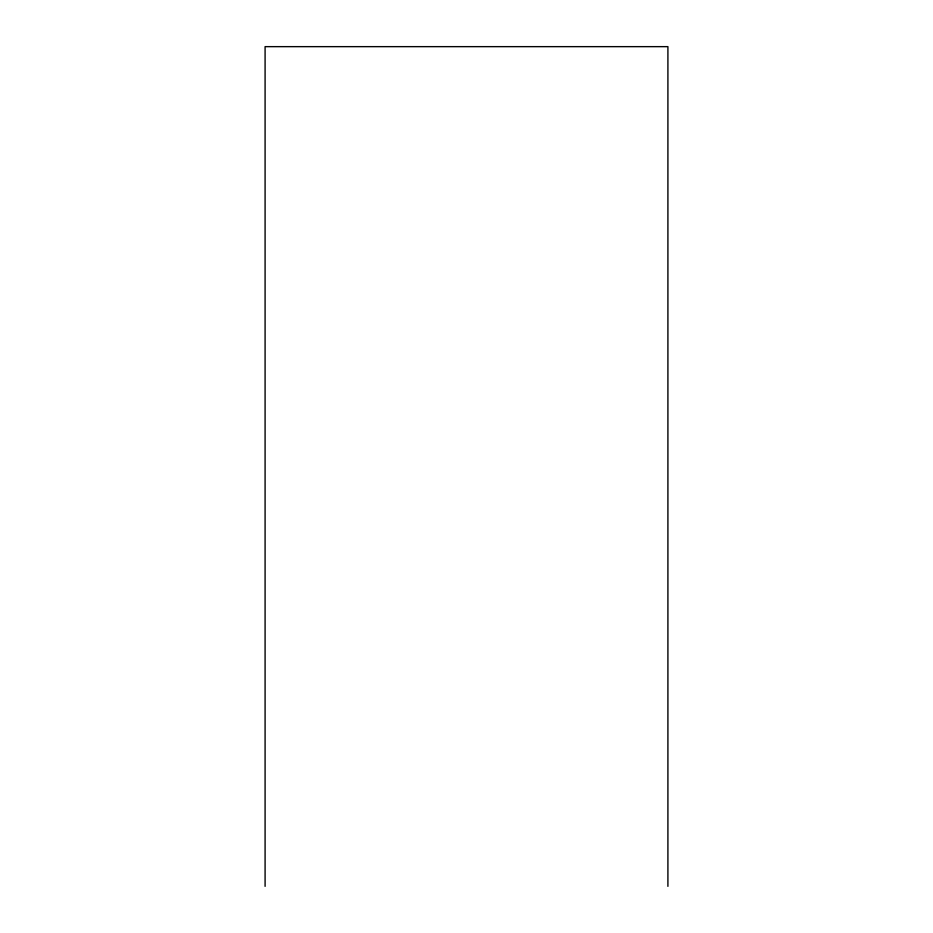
<?xml version="1.0" encoding="UTF-8"?>
<svg xmlns="http://www.w3.org/2000/svg" width="933" height="933" viewBox="0 0 933 933"><rect width="100%" height="100%" fill="white"/><g stroke="black" fill="none" stroke-linecap="round" stroke-linejoin="round"><path stroke-width="1.4" d="M667.911 886.35L667.911 46.65L265.089 46.65L265.089 886.35"/></g></svg>
